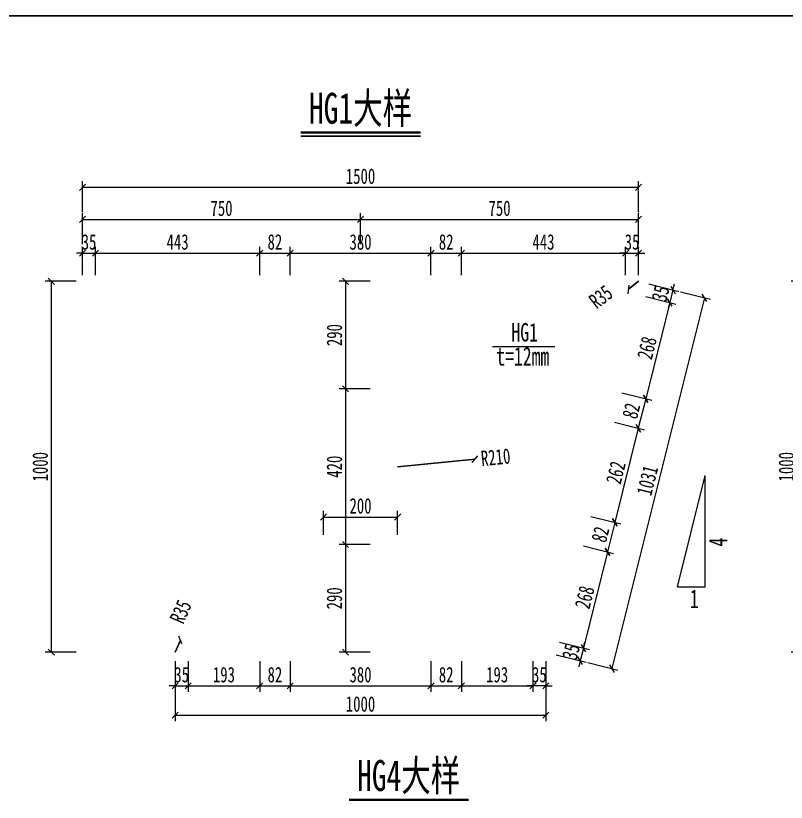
# Model space of a CAD drawing. Header units: millimetres. Extents: x -60009 to 63758, y -2164 to 95433.
# Drawn here: x 29683 to 31762, y 15386 to 17508 of the extents above; entities that cross this region are included whole.
import ezdxf
from ezdxf.enums import TextEntityAlignment as Align

# ---------------------------------------------------------------- set-up
doc = ezdxf.new("R2010")
doc.units = ezdxf.units.MM
doc.layers.get('Defpoints').update_dxf_attribs({"color": 8})
for name, color, linetype, lineweight in [('文字', 7, 'Continuous', 15), ('标注线及字体', 2, 'Continuous', 15), ('细实线', 4, 'Continuous', 15)]:
    doc.layers.add(name, color=color, linetype=linetype, lineweight=lineweight)
doc.styles.add('111', font='仿宋_GB2312.TTF', dxfattribs={"width": 0.7})
doc.styles.add('BM_Dim', font='仿宋_GB2312.TTF', dxfattribs={"width": 0.85})
doc.dimstyles.new('200', dxfattribs={"dimscale": 0, "dimtxt": 2.5, "dimasz": 1, "dimexe": 1, "dimexo": 1, "dimgap": 0.6, "dimtad": 1, "dimdec": 0, "dimdsep": 46, "dimtxsty": '111', "dimblk": 'OBLIQUE', "dimcen": 0, "dimclrd": 4, "dimclre": 4, "dimclrt": 4, "dimadec": 1, "dimazin": 2, "dimtfac": 1, "dimtdec": 0, "dimtix": 1, "dimtmove": 2, "dimatfit": 3, "dimfxl": 4, "dimfxlon": 1, "dimtolj": 1, "dimlwd": -1, "dimlwe": -1, "dimarcsym": 0})

# ---------------------------------------------------------------- blocks, each defined once
blk = doc.blocks.new('_Oblique')
at = {"color": 0, "linetype": 'ByBlock', "lineweight": -2}
blk.add_line((-0.5, -0.5), (0.5, 0.5), dxfattribs=at)
blk = doc.blocks.new('*D1576')
at = {"layer": 'Defpoints', "color": 0, "transparency": 16777216}
for p in [(31363.5, 17044.7), (29863.5, 16791.2), (31363.5, 16791.2)]:
    blk.add_point(p, dxfattribs=at)
at = {"layer": '细实线', "color": 4, "transparency": 16777216}
for p, q in [((29863.5, 16978.1), (29863.5, 17061.4)), ((31363.5, 16978.1), (31363.5, 17061.4)), ((29863.5, 17044.7), (31363.5, 17044.7))]:
    blk.add_line(p, q, dxfattribs=at)
at = {"layer": '细实线', "color": 4, "transparency": 16777216, "xscale": 16.66666666666666, "yscale": 16.66666666666666, "zscale": 16.66666666666666, "rotation": 180}
blk.add_blockref('_Oblique', (29863.5, 17044.7), dxfattribs=at)
at = {"layer": '细实线', "color": 4, "transparency": 16777216, "xscale": 16.66666666666666, "yscale": 16.66666666666666, "zscale": 16.66666666666666}
blk.add_blockref('_Oblique', (31363.5, 17044.7), dxfattribs=at)
at = {"layer": '细实线', "color": 4, "transparency": 16777216, "insert": (30613.5, 17074.5), "char_height": 41.67, "attachment_point": 5, "style": '111'}
blk.add_mtext('\\A1;1500', dxfattribs=at)
blk = doc.blocks.new('*D1577')
at = {"layer": 'Defpoints', "color": 0, "transparency": 16777216}
for p in [(31363.5, 16791.2), (31113.5, 15791.2), (31291.3, 15746.7)]:
    blk.add_point(p, dxfattribs=at)
at = {"layer": '细实线', "color": 4, "transparency": 16777216}
for p, q in [((31476.6, 16762.9), (31557.4, 16742.7)), ((31541.3, 16746.7), (31291.3, 15746.7)), ((31226.6, 15762.9), (31307.4, 15742.7))]:
    blk.add_line(p, q, dxfattribs=at)
at = {"layer": '细实线', "color": 4, "transparency": 16777216, "xscale": 16.66666666666666, "yscale": 16.66666666666666, "zscale": 16.66666666666666}
for p, rotation in [((31541.3, 16746.7), 75.96375653208638), ((31291.3, 15746.7), 255.9637565320864)]:
    blk.add_blockref('_Oblique', p, dxfattribs=dict(at, rotation=rotation))
at = {"layer": '细实线', "color": 4, "transparency": 16777216, "insert": (31387.3, 16254), "char_height": 41.67, "attachment_point": 5, "rotation": 75.9638, "style": '111'}
blk.add_mtext('\\A1;1031', dxfattribs=at)
blk = doc.blocks.new('*D1578')
at = {"layer": 'Defpoints', "color": 0, "transparency": 16777216}
for p in [(29863.5, 16791.2), (29779.3, 15791.2), (30113.5, 15791.2)]:
    blk.add_point(p, dxfattribs=at)
at = {"layer": '细实线', "color": 4, "transparency": 16777216}
for p, q in [((29845.9, 16791.2), (29762.6, 16791.2)), ((29779.3, 16791.2), (29779.3, 15791.2)), ((29845.9, 15791.2), (29762.6, 15791.2))]:
    blk.add_line(p, q, dxfattribs=at)
at = {"layer": '细实线', "color": 4, "transparency": 16777216, "xscale": 16.66666666666666, "yscale": 16.66666666666666, "zscale": 16.66666666666666}
for p, rotation in [((29779.3, 16791.2), 90), ((29779.3, 15791.2), 270)]:
    blk.add_blockref('_Oblique', p, dxfattribs=dict(at, rotation=rotation))
at = {"layer": '细实线', "color": 4, "transparency": 16777216, "insert": (29749.4, 16291.2), "char_height": 41.67, "attachment_point": 5, "rotation": 90, "style": '111'}
blk.add_mtext('\\A1;1000', dxfattribs=at)
blk = doc.blocks.new('*D1579')
at = {"layer": 'Defpoints', "color": 0, "transparency": 16777216}
for p in [(30668, 16791.2), (30572.9, 16501.2), (30668, 16501.2)]:
    blk.add_point(p, dxfattribs=at)
at = {"layer": '细实线', "color": 4, "transparency": 16777216}
for p, q in [((30639.6, 16791.2), (30556.2, 16791.2)), ((30572.9, 16791.2), (30572.9, 16501.2)), ((30639.6, 16501.2), (30556.2, 16501.2))]:
    blk.add_line(p, q, dxfattribs=at)
at = {"layer": '细实线', "color": 4, "transparency": 16777216, "xscale": 16.66666666666666, "yscale": 16.66666666666666, "zscale": 16.66666666666666}
for p, rotation in [((30572.9, 16791.2), 90), ((30572.9, 16501.2), 270)]:
    blk.add_blockref('_Oblique', p, dxfattribs=dict(at, rotation=rotation))
at = {"layer": '细实线', "color": 4, "transparency": 16777216, "insert": (30543.1, 16646.2), "char_height": 41.67, "attachment_point": 5, "rotation": 90, "style": '111'}
blk.add_mtext('\\A1;290', dxfattribs=at)
blk = doc.blocks.new('*D1580')
at = {"layer": 'Defpoints', "color": 0, "transparency": 16777216}
for p in [(30668, 16501.2), (30572.9, 16081.2), (30668, 16081.2)]:
    blk.add_point(p, dxfattribs=at)
at = {"layer": '细实线', "color": 4, "transparency": 16777216}
for p, q in [((30639.6, 16501.2), (30556.2, 16501.2)), ((30572.9, 16501.2), (30572.9, 16081.2)), ((30639.6, 16081.2), (30556.2, 16081.2))]:
    blk.add_line(p, q, dxfattribs=at)
at = {"layer": '细实线', "color": 4, "transparency": 16777216, "xscale": 16.66666666666666, "yscale": 16.66666666666666, "zscale": 16.66666666666666}
for p, rotation in [((30572.9, 16501.2), 90), ((30572.9, 16081.2), 270)]:
    blk.add_blockref('_Oblique', p, dxfattribs=dict(at, rotation=rotation))
at = {"layer": '细实线', "color": 4, "transparency": 16777216, "insert": (30543.1, 16291.2), "char_height": 41.67, "attachment_point": 5, "rotation": 90, "style": '111'}
blk.add_mtext('\\A1;420', dxfattribs=at)
blk = doc.blocks.new('*D1581')
at = {"layer": 'Defpoints', "color": 0, "transparency": 16777216}
for p in [(30668, 16081.2), (30572.9, 15791.2), (30674.9, 15791.2)]:
    blk.add_point(p, dxfattribs=at)
at = {"layer": '细实线', "color": 4, "transparency": 16777216}
for p, q in [((30639.6, 16081.2), (30556.2, 16081.2)), ((30572.9, 16081.2), (30572.9, 15791.2)), ((30639.6, 15791.2), (30556.2, 15791.2))]:
    blk.add_line(p, q, dxfattribs=at)
at = {"layer": '细实线', "color": 4, "transparency": 16777216, "xscale": 16.66666666666666, "yscale": 16.66666666666666, "zscale": 16.66666666666666}
for p, rotation in [((30572.9, 16081.2), 90), ((30572.9, 15791.2), 270)]:
    blk.add_blockref('_Oblique', p, dxfattribs=dict(at, rotation=rotation))
at = {"layer": '细实线', "color": 4, "transparency": 16777216, "insert": (30543.1, 15936.2), "char_height": 41.67, "attachment_point": 5, "rotation": 90, "style": '111'}
blk.add_mtext('\\A1;290', dxfattribs=at)
blk = doc.blocks.new('*D1582')
at = {"layer": 'Defpoints', "color": 0, "transparency": 16777216}
for p in [(30613.5, 16958.2), (29863.5, 16791.2), (30613.5, 16491.2)]:
    blk.add_point(p, dxfattribs=at)
at = {"layer": '细实线', "color": 4, "transparency": 16777216}
for p, q in [((29863.5, 16891.5), (29863.5, 16974.8)), ((30613.5, 16891.5), (30613.5, 16974.8)), ((29863.5, 16958.2), (30613.5, 16958.2))]:
    blk.add_line(p, q, dxfattribs=at)
at = {"layer": '细实线', "color": 4, "transparency": 16777216, "xscale": 16.66666666666666, "yscale": 16.66666666666666, "zscale": 16.66666666666666, "rotation": 180}
blk.add_blockref('_Oblique', (29863.5, 16958.2), dxfattribs=at)
at = {"layer": '细实线', "color": 4, "transparency": 16777216, "xscale": 16.66666666666666, "yscale": 16.66666666666666, "zscale": 16.66666666666666}
blk.add_blockref('_Oblique', (30613.5, 16958.2), dxfattribs=at)
at = {"layer": '细实线', "color": 4, "transparency": 16777216, "insert": (30238.5, 16988), "char_height": 41.67, "attachment_point": 5, "style": '111'}
blk.add_mtext('\\A1;750', dxfattribs=at)
blk = doc.blocks.new('*D1583')
at = {"layer": 'Defpoints', "color": 0, "transparency": 16777216}
for p in [(31363.5, 16958.2), (31363.5, 16791.2), (30613.5, 16491.2)]:
    blk.add_point(p, dxfattribs=at)
at = {"layer": '细实线', "color": 4, "transparency": 16777216}
for p, q in [((30613.5, 16891.5), (30613.5, 16974.8)), ((31363.5, 16891.5), (31363.5, 16974.8)), ((30613.5, 16958.2), (31363.5, 16958.2))]:
    blk.add_line(p, q, dxfattribs=at)
at = {"layer": '细实线', "color": 4, "transparency": 16777216, "xscale": 16.66666666666666, "yscale": 16.66666666666666, "zscale": 16.66666666666666, "rotation": 180}
blk.add_blockref('_Oblique', (30613.5, 16958.2), dxfattribs=at)
at = {"layer": '细实线', "color": 4, "transparency": 16777216, "xscale": 16.66666666666666, "yscale": 16.66666666666666, "zscale": 16.66666666666666}
blk.add_blockref('_Oblique', (31363.5, 16958.2), dxfattribs=at)
at = {"layer": '细实线', "color": 4, "transparency": 16777216, "insert": (30988.5, 16988), "char_height": 41.67, "attachment_point": 5, "style": '111'}
blk.add_mtext('\\A1;750', dxfattribs=at)
blk = doc.blocks.new('*D1584')
at = {"layer": 'Defpoints', "color": 0, "transparency": 16777216}
for p in [(30113.5, 15791.2), (31113.5, 15791.2), (31113.5, 15621.2)]:
    blk.add_point(p, dxfattribs=at)
at = {"layer": '细实线', "color": 4, "transparency": 16777216}
for p, q in [((30113.5, 15687.9), (30113.5, 15604.5)), ((31113.5, 15687.9), (31113.5, 15604.5)), ((30113.5, 15621.2), (31113.5, 15621.2))]:
    blk.add_line(p, q, dxfattribs=at)
at = {"layer": '细实线', "color": 4, "transparency": 16777216, "xscale": 16.66666666666666, "yscale": 16.66666666666666, "zscale": 16.66666666666666, "rotation": 180}
blk.add_blockref('_Oblique', (30113.5, 15621.2), dxfattribs=at)
at = {"layer": '细实线', "color": 4, "transparency": 16777216, "xscale": 16.66666666666666, "yscale": 16.66666666666666, "zscale": 16.66666666666666}
blk.add_blockref('_Oblique', (31113.5, 15621.2), dxfattribs=at)
at = {"layer": '细实线', "color": 4, "transparency": 16777216, "insert": (30613.5, 15651), "char_height": 41.67, "attachment_point": 5, "style": '111'}
blk.add_mtext('\\A1;1000', dxfattribs=at)
blk = doc.blocks.new('*D1585')
at = {"layer": 'Defpoints', "color": 0, "transparency": 16777216}
for p in [(30713.5, 16155.5), (30513.5, 16091.2), (30713.5, 16091.2)]:
    blk.add_point(p, dxfattribs=at)
at = {"layer": '细实线', "color": 4, "transparency": 16777216}
for p, q in [((30513.5, 16107.8), (30513.5, 16172.1)), ((30713.5, 16107.8), (30713.5, 16172.1)), ((30513.5, 16155.5), (30713.5, 16155.5))]:
    blk.add_line(p, q, dxfattribs=at)
at = {"layer": '细实线', "color": 4, "transparency": 16777216, "xscale": 16.66666666666666, "yscale": 16.66666666666666, "zscale": 16.66666666666666, "rotation": 180}
blk.add_blockref('_Oblique', (30513.5, 16155.5), dxfattribs=at)
at = {"layer": '细实线', "color": 4, "transparency": 16777216, "xscale": 16.66666666666666, "yscale": 16.66666666666666, "zscale": 16.66666666666666}
blk.add_blockref('_Oblique', (30713.5, 16155.5), dxfattribs=at)
at = {"layer": '细实线', "color": 4, "transparency": 16777216, "insert": (30613.5, 16185.3), "char_height": 41.67, "attachment_point": 5, "style": '111'}
blk.add_mtext('\\A1;200', dxfattribs=at)
blk = doc.blocks.new('*D1586')
at = {"layer": 'Defpoints', "color": 0, "transparency": 16777216}
for p in [(30127.4, 15823.3), (30113.5, 15791.2)]:
    blk.add_point(p, dxfattribs=at)
at = {"layer": '细实线', "color": 4, "transparency": 16777216}
for p, q in [((30127.4, 15823.3), (30113.5, 15791.2)), ((30113.5, 15791.2), (30127.4, 15823.3))]:
    blk.add_line(p, q, dxfattribs=at)
at = {"layer": '细实线', "color": 4, "transparency": 16777216, "xscale": 16.66666666666666, "yscale": 16.66666666666666, "zscale": 16.66666666666666, "rotation": 66.52523050004679}
blk.add_blockref('_Oblique', (30127.4, 15823.3), dxfattribs=at)
at = {"layer": '细实线', "color": 4, "transparency": 16777216, "insert": (30128.3, 15900.1), "char_height": 41.67, "attachment_point": 5, "rotation": 66.5252, "style": '111'}
blk.add_mtext('\\A1;R35', dxfattribs=at)
blk = doc.blocks.new('*D1587')
at = {"layer": 'Defpoints', "color": 0, "transparency": 16777216}
for p in [(31363.5, 16791.2), (31335.9, 16769.5)]:
    blk.add_point(p, dxfattribs=at)
at = {"layer": '细实线', "color": 4, "transparency": 16777216}
for p, q in [((31335.9, 16769.5), (31363.5, 16791.2)), ((31363.5, 16791.2), (31335.9, 16769.5))]:
    blk.add_line(p, q, dxfattribs=at)
at = {"layer": '细实线', "color": 4, "transparency": 16777216, "xscale": 16.66666666666666, "yscale": 16.66666666666666, "zscale": 16.66666666666666, "rotation": 218.1573476169529}
blk.add_blockref('_Oblique', (31335.9, 16769.5), dxfattribs=at)
at = {"layer": '细实线', "color": 4, "transparency": 16777216, "insert": (31261.8, 16749.2), "char_height": 41.67, "attachment_point": 5, "rotation": 38.1573, "style": '111'}
blk.add_mtext('\\A1;R35', dxfattribs=at)
blk = doc.blocks.new('*D1588')
at = {"layer": 'Defpoints', "color": 0, "transparency": 16777216}
for p in [(30922.5, 16311.3), (30713.5, 16291.2)]:
    blk.add_point(p, dxfattribs=at)
at = {"layer": '细实线', "color": 4, "transparency": 16777216}
for p, q in [((30922.5, 16311.3), (30713.5, 16291.2)), ((30713.5, 16291.2), (30922.5, 16311.3))]:
    blk.add_line(p, q, dxfattribs=at)
at = {"layer": '细实线', "color": 4, "transparency": 16777216, "xscale": 16.66666666666666, "yscale": 16.66666666666666, "zscale": 16.66666666666666, "rotation": 5.507261274910653}
blk.add_blockref('_Oblique', (30922.5, 16311.3), dxfattribs=at)
at = {"layer": '细实线', "color": 4, "transparency": 16777216, "insert": (30978, 16316.7), "char_height": 41.67, "attachment_point": 5, "rotation": 5.5073, "style": '111'}
blk.add_mtext('\\A1;R210', dxfattribs=at)
blk = doc.blocks.new('*D1589')
at = {"layer": 'Defpoints', "color": 0}
for p in [(29898.5, 16867.3), (29863.5, 16791.2), (29898.5, 16791.2)]:
    blk.add_point(p, dxfattribs=at)
at = {"layer": '细实线', "color": 4}
for p, q in [((29863.5, 16867.3), (29846.8, 16867.3)), ((29863.5, 16807.8), (29863.5, 16883.9)), ((29863.5, 16867.3), (29898.5, 16867.3)), ((29898.5, 16807.8), (29898.5, 16883.9)), ((29898.5, 16867.3), (29915.1, 16867.3))]:
    blk.add_line(p, q, dxfattribs=at)
at = {"layer": '细实线', "color": 4, "xscale": 16.66666666666666, "yscale": 16.66666666666666, "zscale": 16.66666666666666}
blk.add_blockref('_Oblique', (29863.5, 16867.3), dxfattribs=at)
at = {"layer": '细实线', "color": 4, "xscale": 16.66666666666666, "yscale": 16.66666666666666, "zscale": 16.66666666666666, "rotation": 180}
blk.add_blockref('_Oblique', (29898.5, 16867.3), dxfattribs=at)
at = {"layer": '细实线', "color": 4, "insert": (29881, 16897.1), "char_height": 41.67, "attachment_point": 5, "style": '111'}
blk.add_mtext('\\A1;35', dxfattribs=at)
blk = doc.blocks.new('*D1590')
at = {"layer": 'Defpoints', "color": 0}
for p in [(30341.5, 16867.3), (29898.5, 16791.2), (30341.5, 16791.2)]:
    blk.add_point(p, dxfattribs=at)
at = {"layer": '细实线', "color": 4}
for p, q in [((29898.5, 16807.8), (29898.5, 16883.9)), ((29898.5, 16867.3), (30341.5, 16867.3)), ((30341.5, 16807.8), (30341.5, 16883.9))]:
    blk.add_line(p, q, dxfattribs=at)
at = {"layer": '细实线', "color": 4, "xscale": 16.66666666666666, "yscale": 16.66666666666666, "zscale": 16.66666666666666, "rotation": 180}
blk.add_blockref('_Oblique', (29898.5, 16867.3), dxfattribs=at)
at = {"layer": '细实线', "color": 4, "xscale": 16.66666666666666, "yscale": 16.66666666666666, "zscale": 16.66666666666666}
blk.add_blockref('_Oblique', (30341.5, 16867.3), dxfattribs=at)
at = {"layer": '细实线', "color": 4, "insert": (30120, 16897.1), "char_height": 41.67, "attachment_point": 5, "style": '111'}
blk.add_mtext('\\A1;443', dxfattribs=at)
blk = doc.blocks.new('*D1591')
at = {"layer": 'Defpoints', "color": 0}
for p in [(30423.5, 16867.3), (30341.5, 16791.2), (30423.5, 16791.2)]:
    blk.add_point(p, dxfattribs=at)
at = {"layer": '细实线', "color": 4}
for p, q in [((30341.5, 16807.8), (30341.5, 16883.9)), ((30341.5, 16867.3), (30423.5, 16867.3)), ((30423.5, 16807.8), (30423.5, 16883.9))]:
    blk.add_line(p, q, dxfattribs=at)
at = {"layer": '细实线', "color": 4, "xscale": 16.66666666666666, "yscale": 16.66666666666666, "zscale": 16.66666666666666, "rotation": 180}
blk.add_blockref('_Oblique', (30341.5, 16867.3), dxfattribs=at)
at = {"layer": '细实线', "color": 4, "xscale": 16.66666666666666, "yscale": 16.66666666666666, "zscale": 16.66666666666666}
blk.add_blockref('_Oblique', (30423.5, 16867.3), dxfattribs=at)
at = {"layer": '细实线', "color": 4, "insert": (30382.5, 16897.1), "char_height": 41.67, "attachment_point": 5, "style": '111'}
blk.add_mtext('\\A1;82', dxfattribs=at)
blk = doc.blocks.new('*D1592')
at = {"layer": 'Defpoints', "color": 0}
for p in [(30803.5, 16867.3), (30423.5, 16791.2), (30803.5, 16791.2)]:
    blk.add_point(p, dxfattribs=at)
at = {"layer": '细实线', "color": 4}
for p, q in [((30423.5, 16807.8), (30423.5, 16883.9)), ((30423.5, 16867.3), (30803.5, 16867.3)), ((30803.5, 16807.8), (30803.5, 16883.9))]:
    blk.add_line(p, q, dxfattribs=at)
at = {"layer": '细实线', "color": 4, "xscale": 16.66666666666666, "yscale": 16.66666666666666, "zscale": 16.66666666666666, "rotation": 180}
blk.add_blockref('_Oblique', (30423.5, 16867.3), dxfattribs=at)
at = {"layer": '细实线', "color": 4, "xscale": 16.66666666666666, "yscale": 16.66666666666666, "zscale": 16.66666666666666}
blk.add_blockref('_Oblique', (30803.5, 16867.3), dxfattribs=at)
at = {"layer": '细实线', "color": 4, "insert": (30613.5, 16897.1), "char_height": 41.67, "attachment_point": 5, "style": '111'}
blk.add_mtext('\\A1;380', dxfattribs=at)
blk = doc.blocks.new('*D1593')
at = {"layer": 'Defpoints', "color": 0}
for p in [(30885.5, 16867.3), (30803.5, 16791.2), (30885.5, 16791.2)]:
    blk.add_point(p, dxfattribs=at)
at = {"layer": '细实线', "color": 4}
for p, q in [((30803.5, 16807.8), (30803.5, 16883.9)), ((30803.5, 16867.3), (30885.5, 16867.3)), ((30885.5, 16807.8), (30885.5, 16883.9))]:
    blk.add_line(p, q, dxfattribs=at)
at = {"layer": '细实线', "color": 4, "xscale": 16.66666666666666, "yscale": 16.66666666666666, "zscale": 16.66666666666666, "rotation": 180}
blk.add_blockref('_Oblique', (30803.5, 16867.3), dxfattribs=at)
at = {"layer": '细实线', "color": 4, "xscale": 16.66666666666666, "yscale": 16.66666666666666, "zscale": 16.66666666666666}
blk.add_blockref('_Oblique', (30885.5, 16867.3), dxfattribs=at)
at = {"layer": '细实线', "color": 4, "insert": (30844.5, 16897.1), "char_height": 41.67, "attachment_point": 5, "style": '111'}
blk.add_mtext('\\A1;82', dxfattribs=at)
blk = doc.blocks.new('*D1594')
at = {"layer": 'Defpoints', "color": 0}
for p in [(31328.5, 16867.3), (30885.5, 16791.2), (31328.5, 16791.2)]:
    blk.add_point(p, dxfattribs=at)
at = {"layer": '细实线', "color": 4}
for p, q in [((30885.5, 16807.8), (30885.5, 16883.9)), ((30885.5, 16867.3), (31328.5, 16867.3)), ((31328.5, 16807.8), (31328.5, 16883.9))]:
    blk.add_line(p, q, dxfattribs=at)
at = {"layer": '细实线', "color": 4, "xscale": 16.66666666666666, "yscale": 16.66666666666666, "zscale": 16.66666666666666, "rotation": 180}
blk.add_blockref('_Oblique', (30885.5, 16867.3), dxfattribs=at)
at = {"layer": '细实线', "color": 4, "xscale": 16.66666666666666, "yscale": 16.66666666666666, "zscale": 16.66666666666666}
blk.add_blockref('_Oblique', (31328.5, 16867.3), dxfattribs=at)
at = {"layer": '细实线', "color": 4, "insert": (31107, 16897.1), "char_height": 41.67, "attachment_point": 5, "style": '111'}
blk.add_mtext('\\A1;443', dxfattribs=at)
blk = doc.blocks.new('*D1595')
at = {"layer": 'Defpoints', "color": 0, "transparency": 16777216}
for p in [(31363.5, 16867.3), (31328.5, 16791.2), (31363.5, 16791.2)]:
    blk.add_point(p, dxfattribs=at)
at = {"layer": '细实线', "color": 4, "transparency": 16777216}
for p, q in [((31328.5, 16867.3), (31311.8, 16867.3)), ((31328.5, 16807.8), (31328.5, 16883.9)), ((31328.5, 16867.3), (31363.5, 16867.3)), ((31363.5, 16807.8), (31363.5, 16883.9)), ((31363.5, 16867.3), (31380.1, 16867.3))]:
    blk.add_line(p, q, dxfattribs=at)
at = {"layer": '细实线', "color": 4, "transparency": 16777216, "xscale": 16.66666666666666, "yscale": 16.66666666666666, "zscale": 16.66666666666666}
blk.add_blockref('_Oblique', (31328.5, 16867.3), dxfattribs=at)
at = {"layer": '细实线', "color": 4, "transparency": 16777216, "xscale": 16.66666666666666, "yscale": 16.66666666666666, "zscale": 16.66666666666666, "rotation": 180}
blk.add_blockref('_Oblique', (31363.5, 16867.3), dxfattribs=at)
at = {"layer": '细实线', "color": 4, "transparency": 16777216, "insert": (31346, 16897.1), "char_height": 41.67, "attachment_point": 5, "style": '111'}
blk.add_mtext('\\A1;35', dxfattribs=at)
blk = doc.blocks.new('*D1596')
at = {"layer": 'Defpoints', "color": 0}
for p in [(31363.5, 16791.2), (31355, 16757.2), (31447.7, 16734)]:
    blk.add_point(p, dxfattribs=at)
at = {"layer": '细实线', "color": 4}
for p, q in [((31391.5, 16784.2), (31472.3, 16763.9)), ((31456.2, 16768), (31460.2, 16784.2)), ((31456.2, 16768), (31447.7, 16734)), ((31383, 16750.2), (31463.8, 16730)), ((31447.7, 16734), (31443.6, 16717.9))]:
    blk.add_line(p, q, dxfattribs=at)
at = {"layer": '细实线', "color": 4, "xscale": 16.66666666666666, "yscale": 16.66666666666666, "zscale": 16.66666666666666}
for p, rotation in [((31456.2, 16768), 255.9637565320504), ((31447.7, 16734), 75.96375653205041)]:
    blk.add_blockref('_Oblique', p, dxfattribs=dict(at, rotation=rotation))
at = {"layer": '细实线', "color": 4, "insert": (31423, 16758.2), "char_height": 41.67, "attachment_point": 5, "rotation": 75.9638, "style": '111'}
blk.add_mtext('\\A1;35', dxfattribs=at)
blk = doc.blocks.new('*D1597')
at = {"layer": 'Defpoints', "color": 0, "transparency": 16777216}
for p in [(31355, 16757.2), (31290.1, 16497.6), (31382.8, 16474.4)]:
    blk.add_point(p, dxfattribs=at)
at = {"layer": '细实线', "color": 4, "transparency": 16777216}
for p, q in [((31383, 16750.2), (31463.8, 16730)), ((31447.7, 16734), (31382.8, 16474.4)), ((31318.1, 16490.6), (31398.9, 16470.4))]:
    blk.add_line(p, q, dxfattribs=at)
at = {"layer": '细实线', "color": 4, "transparency": 16777216, "xscale": 16.66666666666666, "yscale": 16.66666666666666, "zscale": 16.66666666666666}
for p, rotation in [((31447.7, 16734), 75.96375653213171), ((31382.8, 16474.4), 255.9637565321317)]:
    blk.add_blockref('_Oblique', p, dxfattribs=dict(at, rotation=rotation))
at = {"layer": '细实线', "color": 4, "transparency": 16777216, "insert": (31386.3, 16611.5), "char_height": 41.67, "attachment_point": 5, "rotation": 75.9638, "style": '111'}
blk.add_mtext('\\A1;268', dxfattribs=at)
blk = doc.blocks.new('*D1598')
at = {"layer": 'Defpoints', "color": 0}
for p in [(31290.1, 16497.6), (31270.2, 16418.1), (31362.9, 16394.9)]:
    blk.add_point(p, dxfattribs=at)
at = {"layer": '细实线', "color": 4}
for p, q in [((31318.1, 16490.6), (31398.9, 16470.4)), ((31382.8, 16474.4), (31362.9, 16394.9)), ((31298.2, 16411.1), (31379.1, 16390.8))]:
    blk.add_line(p, q, dxfattribs=at)
at = {"layer": '细实线', "color": 4, "xscale": 16.66666666666666, "yscale": 16.66666666666666, "zscale": 16.66666666666666}
for p, rotation in [((31382.8, 16474.4), 75.9637565319872), ((31362.9, 16394.9), 255.9637565319872)]:
    blk.add_blockref('_Oblique', p, dxfattribs=dict(at, rotation=rotation))
at = {"layer": '细实线', "color": 4, "insert": (31343.9, 16441.9), "char_height": 41.67, "attachment_point": 5, "rotation": 75.9638, "style": '111'}
blk.add_mtext('\\A1;82', dxfattribs=at)
blk = doc.blocks.new('*D1599')
at = {"layer": 'Defpoints', "color": 0, "transparency": 16777216}
for p in [(31270.2, 16418.1), (31206.7, 16164.3), (31299.4, 16141.1)]:
    blk.add_point(p, dxfattribs=at)
at = {"layer": '细实线', "color": 4, "transparency": 16777216}
for p, q in [((31298.2, 16411.1), (31379.1, 16390.8)), ((31362.9, 16394.9), (31299.4, 16141.1)), ((31234.8, 16157.3), (31315.6, 16137.1))]:
    blk.add_line(p, q, dxfattribs=at)
at = {"layer": '细实线', "color": 4, "transparency": 16777216, "xscale": 16.66666666666666, "yscale": 16.66666666666666, "zscale": 16.66666666666666}
for p, rotation in [((31362.9, 16394.9), 75.96375653211255), ((31299.4, 16141.1), 255.9637565321125)]:
    blk.add_blockref('_Oblique', p, dxfattribs=dict(at, rotation=rotation))
at = {"layer": '细实线', "color": 4, "transparency": 16777216, "insert": (31302.2, 16275.2), "char_height": 41.67, "attachment_point": 5, "rotation": 75.9638, "style": '111'}
blk.add_mtext('\\A1;262', dxfattribs=at)
blk = doc.blocks.new('*D1600')
at = {"layer": 'Defpoints', "color": 0}
for p in [(31206.7, 16164.3), (31186.9, 16084.7), (31279.6, 16061.5)]:
    blk.add_point(p, dxfattribs=at)
at = {"layer": '细实线', "color": 4}
for p, q in [((31234.8, 16157.3), (31315.6, 16137.1)), ((31299.4, 16141.1), (31279.6, 16061.5)), ((31214.9, 16077.7), (31295.7, 16057.5))]:
    blk.add_line(p, q, dxfattribs=at)
at = {"layer": '细实线', "color": 4, "xscale": 16.66666666666666, "yscale": 16.66666666666666, "zscale": 16.66666666666666}
for p, rotation in [((31299.4, 16141.1), 75.96375653194899), ((31279.6, 16061.5), 255.963756531949)]:
    blk.add_blockref('_Oblique', p, dxfattribs=dict(at, rotation=rotation))
at = {"layer": '细实线', "color": 4, "insert": (31260.6, 16108.6), "char_height": 41.67, "attachment_point": 5, "rotation": 75.9638, "style": '111'}
blk.add_mtext('\\A1;82', dxfattribs=at)
blk = doc.blocks.new('*D1601')
at = {"layer": 'Defpoints', "color": 0, "transparency": 16777216}
for p in [(31186.9, 16084.7), (31122, 15825.1), (31214.7, 15801.9)]:
    blk.add_point(p, dxfattribs=at)
at = {"layer": '细实线', "color": 4, "transparency": 16777216}
for p, q in [((31279.6, 16061.5), (31214.7, 15801.9)), ((31214.9, 16077.7), (31295.7, 16057.5)), ((31150, 15818.1), (31230.8, 15797.9))]:
    blk.add_line(p, q, dxfattribs=at)
at = {"layer": '细实线', "color": 4, "transparency": 16777216, "xscale": 16.66666666666666, "yscale": 16.66666666666666, "zscale": 16.66666666666666}
for p, rotation in [((31279.6, 16061.5), 75.96375653211736), ((31214.7, 15801.9), 255.9637565321173)]:
    blk.add_blockref('_Oblique', p, dxfattribs=dict(at, rotation=rotation))
at = {"layer": '细实线', "color": 4, "transparency": 16777216, "insert": (31218.2, 15939), "char_height": 41.67, "attachment_point": 5, "rotation": 75.9638, "style": '111'}
blk.add_mtext('\\A1;268', dxfattribs=at)
blk = doc.blocks.new('*D1602')
at = {"layer": 'Defpoints', "color": 0}
for p in [(31122, 15825.1), (31113.5, 15791.2), (31206.2, 15768)]:
    blk.add_point(p, dxfattribs=at)
at = {"layer": '细实线', "color": 4}
for p, q in [((31150, 15818.1), (31230.8, 15797.9)), ((31214.7, 15801.9), (31218.7, 15818.1)), ((31141.5, 15784.2), (31222.3, 15763.9)), ((31214.7, 15801.9), (31206.2, 15768)), ((31206.2, 15768), (31202.1, 15751.8))]:
    blk.add_line(p, q, dxfattribs=at)
at = {"layer": '细实线', "color": 4, "xscale": 16.66666666666666, "yscale": 16.66666666666666, "zscale": 16.66666666666666}
for p, rotation in [((31214.7, 15801.9), 255.9637565321197), ((31206.2, 15768), 75.96375653211975)]:
    blk.add_blockref('_Oblique', p, dxfattribs=dict(at, rotation=rotation))
at = {"layer": '细实线', "color": 4, "insert": (31181.5, 15792.2), "char_height": 41.67, "attachment_point": 5, "rotation": 75.9638, "style": '111'}
blk.add_mtext('\\A1;35', dxfattribs=at)
blk = doc.blocks.new('*D1603')
at = {"layer": 'Defpoints', "color": 0}
for p in [(30113.5, 15791.2), (30148.5, 15791.2), (30148.5, 15700.3)]:
    blk.add_point(p, dxfattribs=at)
at = {"layer": '细实线', "color": 4}
for p, q in [((30113.5, 15766.9), (30113.5, 15683.6)), ((30148.5, 15766.9), (30148.5, 15683.6)), ((30113.5, 15700.3), (30096.8, 15700.3)), ((30113.5, 15700.3), (30148.5, 15700.3)), ((30148.5, 15700.3), (30165.1, 15700.3))]:
    blk.add_line(p, q, dxfattribs=at)
at = {"layer": '细实线', "color": 4, "xscale": 16.66666666666666, "yscale": 16.66666666666666, "zscale": 16.66666666666666}
blk.add_blockref('_Oblique', (30113.5, 15700.3), dxfattribs=at)
at = {"layer": '细实线', "color": 4, "xscale": 16.66666666666666, "yscale": 16.66666666666666, "zscale": 16.66666666666666, "rotation": 180}
blk.add_blockref('_Oblique', (30148.5, 15700.3), dxfattribs=at)
at = {"layer": '细实线', "color": 4, "insert": (30131, 15730.1), "char_height": 41.67, "attachment_point": 5, "style": '111'}
blk.add_mtext('\\A1;35', dxfattribs=at)
blk = doc.blocks.new('*D1604')
at = {"layer": 'Defpoints', "color": 0}
for p in [(30148.5, 15791.2), (30341.5, 15791.2), (30341.5, 15700.3)]:
    blk.add_point(p, dxfattribs=at)
at = {"layer": '细实线', "color": 4}
for p, q in [((30148.5, 15766.9), (30148.5, 15683.6)), ((30341.5, 15766.9), (30341.5, 15683.6)), ((30148.5, 15700.3), (30341.5, 15700.3))]:
    blk.add_line(p, q, dxfattribs=at)
at = {"layer": '细实线', "color": 4, "xscale": 16.66666666666666, "yscale": 16.66666666666666, "zscale": 16.66666666666666, "rotation": 180}
blk.add_blockref('_Oblique', (30148.5, 15700.3), dxfattribs=at)
at = {"layer": '细实线', "color": 4, "xscale": 16.66666666666666, "yscale": 16.66666666666666, "zscale": 16.66666666666666}
blk.add_blockref('_Oblique', (30341.5, 15700.3), dxfattribs=at)
at = {"layer": '细实线', "color": 4, "insert": (30245, 15730.1), "char_height": 41.67, "attachment_point": 5, "style": '111'}
blk.add_mtext('\\A1;193', dxfattribs=at)
blk = doc.blocks.new('*D1605')
at = {"layer": 'Defpoints', "color": 0}
for p in [(30341.5, 15791.2), (30423.5, 15791.2), (30423.5, 15700.3)]:
    blk.add_point(p, dxfattribs=at)
at = {"layer": '细实线', "color": 4}
for p, q in [((30341.5, 15766.9), (30341.5, 15683.6)), ((30423.5, 15766.9), (30423.5, 15683.6)), ((30341.5, 15700.3), (30423.5, 15700.3))]:
    blk.add_line(p, q, dxfattribs=at)
at = {"layer": '细实线', "color": 4, "xscale": 16.66666666666666, "yscale": 16.66666666666666, "zscale": 16.66666666666666, "rotation": 180}
blk.add_blockref('_Oblique', (30341.5, 15700.3), dxfattribs=at)
at = {"layer": '细实线', "color": 4, "xscale": 16.66666666666666, "yscale": 16.66666666666666, "zscale": 16.66666666666666}
blk.add_blockref('_Oblique', (30423.5, 15700.3), dxfattribs=at)
at = {"layer": '细实线', "color": 4, "insert": (30382.5, 15730.1), "char_height": 41.67, "attachment_point": 5, "style": '111'}
blk.add_mtext('\\A1;82', dxfattribs=at)
blk = doc.blocks.new('*D1606')
at = {"layer": 'Defpoints', "color": 0}
for p in [(30803.5, 15791.2), (30885.5, 15791.2), (30885.5, 15700.3)]:
    blk.add_point(p, dxfattribs=at)
at = {"layer": '细实线', "color": 4}
for p, q in [((30803.5, 15766.9), (30803.5, 15683.6)), ((30885.5, 15766.9), (30885.5, 15683.6)), ((30803.5, 15700.3), (30885.5, 15700.3))]:
    blk.add_line(p, q, dxfattribs=at)
at = {"layer": '细实线', "color": 4, "xscale": 16.66666666666666, "yscale": 16.66666666666666, "zscale": 16.66666666666666, "rotation": 180}
blk.add_blockref('_Oblique', (30803.5, 15700.3), dxfattribs=at)
at = {"layer": '细实线', "color": 4, "xscale": 16.66666666666666, "yscale": 16.66666666666666, "zscale": 16.66666666666666}
blk.add_blockref('_Oblique', (30885.5, 15700.3), dxfattribs=at)
at = {"layer": '细实线', "color": 4, "insert": (30844.5, 15730.1), "char_height": 41.67, "attachment_point": 5, "style": '111'}
blk.add_mtext('\\A1;82', dxfattribs=at)
blk = doc.blocks.new('*D1607')
at = {"layer": 'Defpoints', "color": 0}
for p in [(30423.5, 15791.2), (30803.5, 15790.9), (30803.5, 15700.3)]:
    blk.add_point(p, dxfattribs=at)
at = {"layer": '细实线', "color": 4}
for p, q in [((30423.5, 15766.9), (30423.5, 15683.6)), ((30803.5, 15766.9), (30803.5, 15683.6)), ((30423.5, 15700.3), (30803.5, 15700.3))]:
    blk.add_line(p, q, dxfattribs=at)
at = {"layer": '细实线', "color": 4, "xscale": 16.66666666666666, "yscale": 16.66666666666666, "zscale": 16.66666666666666, "rotation": 180}
blk.add_blockref('_Oblique', (30423.5, 15700.3), dxfattribs=at)
at = {"layer": '细实线', "color": 4, "xscale": 16.66666666666666, "yscale": 16.66666666666666, "zscale": 16.66666666666666}
blk.add_blockref('_Oblique', (30803.5, 15700.3), dxfattribs=at)
at = {"layer": '细实线', "color": 4, "insert": (30613.5, 15730.1), "char_height": 41.67, "attachment_point": 5, "style": '111'}
blk.add_mtext('\\A1;380', dxfattribs=at)
blk = doc.blocks.new('*D1608')
at = {"layer": 'Defpoints', "color": 0}
for p in [(30885.5, 15791.2), (31078.5, 15791.2), (31078.5, 15700.3)]:
    blk.add_point(p, dxfattribs=at)
at = {"layer": '细实线', "color": 4}
for p, q in [((30885.5, 15766.9), (30885.5, 15683.6)), ((31078.5, 15766.9), (31078.5, 15683.6)), ((30885.5, 15700.3), (31078.5, 15700.3))]:
    blk.add_line(p, q, dxfattribs=at)
at = {"layer": '细实线', "color": 4, "xscale": 16.66666666666666, "yscale": 16.66666666666666, "zscale": 16.66666666666666, "rotation": 180}
blk.add_blockref('_Oblique', (30885.5, 15700.3), dxfattribs=at)
at = {"layer": '细实线', "color": 4, "xscale": 16.66666666666666, "yscale": 16.66666666666666, "zscale": 16.66666666666666}
blk.add_blockref('_Oblique', (31078.5, 15700.3), dxfattribs=at)
at = {"layer": '细实线', "color": 4, "insert": (30982, 15730.1), "char_height": 41.67, "attachment_point": 5, "style": '111'}
blk.add_mtext('\\A1;193', dxfattribs=at)
blk = doc.blocks.new('*D1609')
at = {"layer": 'Defpoints', "color": 0, "transparency": 16777216}
for p in [(31078.5, 15791.2), (31113.5, 15791.2), (31078.5, 15700.3)]:
    blk.add_point(p, dxfattribs=at)
at = {"layer": '细实线', "color": 4, "transparency": 16777216}
for p, q in [((31078.5, 15766.9), (31078.5, 15683.6)), ((31113.5, 15766.9), (31113.5, 15683.6)), ((31078.5, 15700.3), (31061.8, 15700.3)), ((31113.5, 15700.3), (31078.5, 15700.3)), ((31113.5, 15700.3), (31130.1, 15700.3))]:
    blk.add_line(p, q, dxfattribs=at)
at = {"layer": '细实线', "color": 4, "transparency": 16777216, "xscale": 16.66666666666666, "yscale": 16.66666666666666, "zscale": 16.66666666666666}
blk.add_blockref('_Oblique', (31078.5, 15700.3), dxfattribs=at)
at = {"layer": '细实线', "color": 4, "transparency": 16777216, "xscale": 16.66666666666666, "yscale": 16.66666666666666, "zscale": 16.66666666666666, "rotation": 180}
blk.add_blockref('_Oblique', (31113.5, 15700.3), dxfattribs=at)
at = {"layer": '细实线', "color": 4, "transparency": 16777216, "insert": (31096, 15730.1), "char_height": 41.67, "attachment_point": 5, "style": '111'}
blk.add_mtext('\\A1;35', dxfattribs=at)
blk = doc.blocks.new('*D1971')
at = {"layer": 'Defpoints', "color": 0}
for p in [(31876.4, 16791.2), (31792.2, 15791.2), (32126.4, 15791.2)]:
    blk.add_point(p, dxfattribs=at)
at = {"layer": '细实线', "color": 4}
for p, q in [((31858.8, 16791.2), (31775.5, 16791.2)), ((31792.2, 16791.2), (31792.2, 15791.2)), ((31858.8, 15791.2), (31775.5, 15791.2))]:
    blk.add_line(p, q, dxfattribs=at)
at = {"layer": '细实线', "color": 4, "xscale": 16.66666666666666, "yscale": 16.66666666666666, "zscale": 16.66666666666666}
for p, rotation in [((31792.2, 16791.2), 90), ((31792.2, 15791.2), 270)]:
    blk.add_blockref('_Oblique', p, dxfattribs=dict(at, rotation=rotation))
at = {"layer": '细实线', "color": 4, "insert": (31762.4, 16291.2), "char_height": 41.67, "attachment_point": 5, "rotation": 90, "style": '111'}
blk.add_mtext('\\A1;1000', dxfattribs=at)

msp = doc.modelspace()

# ---------------------------------------------------------------- linework, layer by layer
at = {"color": 4}
msp.add_line((30452, 17182.4), (30775.6, 17182.4), dxfattribs=at)
at = {"color": 6, "const_width": 6}
for points in [[(30452, 17192.4), (30775.6, 17192.4)], [(30581.9, 15392.7), (30905.5, 15392.7)]]:
    msp.add_lwpolyline(points, dxfattribs=at)
at = {"layer": 'Defpoints'}
msp.add_lwpolyline([(29548.6, 17507.5), (35965.2, 17507.5), (35965.2, 13244.2), (29548.6, 13244.2)], close=True, dxfattribs=at)
at = {"layer": '细实线'}
for p, q in [((30969.6, 16615.7), (31137.9, 16615.7)), ((31468.2, 15967.4), (31543.2, 16267.4)), ((31543.2, 15967.4), (31543.2, 16267.4)), ((31468.2, 15967.4), (31543.2, 15967.4))]:
    msp.add_line(p, q, dxfattribs=at)

# ---------------------------------------------------------------- texts
at = {"layer": '文字', "style": 'BM_Dim', "width": 0.7}
for s, p in [('HG1', (31056.2, 16613.8)), ('t=12mm', (31051.2, 16549)), ('1', (31514, 15894.9))]:
    msp.add_text(s, height=50, dxfattribs=at).set_placement(p, align=Align.BOTTOM_CENTER)
msp.add_text('4', height=50, rotation=90, dxfattribs=at).set_placement((31617.9, 16087.8), align=Align.BOTTOM_CENTER)
at = {"layer": '标注线及字体', "color": 0, "style": '111', "width": 0.7}
for s, p in [('HG1大样', (30613.5, 17259.8)), ('HG4大样', (30743.4, 15460.1))]:
    msp.add_text(s, height=83.33, dxfattribs=at).set_placement(p, align=Align.MIDDLE)

# ---------------------------------------------------------------- dimensions: what is measured, and where the dimension line sits
at = {"layer": '细实线'}
for base, p1, p2, picture, middle in [((31363.5, 17044.7), (29863.5, 16791.2), (31363.5, 16791.2), '*D1576', (30613.5, 17074.5)), ((30613.5, 16958.2), (29863.5, 16791.2), (30613.5, 16491.2), '*D1582', (30238.5, 16988)), ((31363.5, 16958.2), (30613.5, 16491.2), (31363.5, 16791.2), '*D1583', (30988.5, 16988)), ((29898.5, 16867.3), (29863.5, 16791.2), (29898.5, 16791.2), '*D1589', (29881, 16897.1)), ((30341.5, 16867.3), (29898.5, 16791.2), (30341.5, 16791.2), '*D1590', (30120, 16897.1)), ((30423.5, 16867.3), (30341.5, 16791.2), (30423.5, 16791.2), '*D1591', (30382.5, 16897.1)), ((30803.5, 16867.3), (30423.5, 16791.2), (30803.5, 16791.2), '*D1592', (30613.5, 16897.1)), ((30885.5, 16867.3), (30803.5, 16791.2), (30885.5, 16791.2), '*D1593', (30844.5, 16897.1)), ((31328.5, 16867.3), (30885.5, 16791.2), (31328.5, 16791.2), '*D1594', (31107, 16897.1)), ((31363.5, 16867.3), (31328.5, 16791.2), (31363.5, 16791.2), '*D1595', (31346, 16897.1)), ((30713.5, 16155.5), (30513.5, 16091.2), (30713.5, 16091.2), '*D1585', (30613.5, 16185.3)), ((30148.5, 15700.3), (30113.5, 15791.2), (30148.5, 15791.2), '*D1603', (30131, 15730.1)), ((31113.5, 15621.2), (30113.5, 15791.2), (31113.5, 15791.2), '*D1584', (30613.5, 15651)), ((30341.5, 15700.3), (30148.5, 15791.2), (30341.5, 15791.2), '*D1604', (30245, 15730.1)), ((30423.5, 15700.3), (30341.5, 15791.2), (30423.5, 15791.2), '*D1605', (30382.5, 15730.1)), ((30803.5, 15700.3), (30423.5, 15791.2), (30803.5, 15790.9), '*D1607', (30613.5, 15730.1)), ((30885.5, 15700.3), (30803.5, 15791.2), (30885.5, 15791.2), '*D1606', (30844.5, 15730.1)), ((31078.5, 15700.3), (30885.5, 15791.2), (31078.5, 15791.2), '*D1608', (30982, 15730.1))]:
    dim = msp.add_linear_dim(base=base, p1=p1, p2=p2, dimstyle='200', override={"dimscale": 16.666667, "dimblk": 'Oblique'}, dxfattribs=at)
    dim.commit()
    dim.dimension.update_dxf_attribs({"geometry": picture, "text_midpoint": middle})
for center, mpoint, override, picture, middle in [((31363.5, 16791.2), (31335.9, 16769.5), {"dimscale": 16.666667}, '*D1587', (31261.8, 16749.2)), ((30713.5, 16291.2), (30922.5, 16311.3), {"dimscale": 16.666667, "dimblk": 'Oblique'}, '*D1588', (30978, 16316.7)), ((30113.5, 15791.2), (30127.4, 15823.3), {"dimscale": 16.666667}, '*D1586', (30128.3, 15900.1))]:
    dim = msp.add_radius_dim(center=center, mpoint=mpoint, dimstyle='200', override=override, dxfattribs=at)
    dim.commit()
    dim.dimension.update_dxf_attribs({"geometry": picture, "text_midpoint": middle, "dimtype": 164})
for base, p1, p2, angle, picture, middle in [((29779.3, 15791.2), (29863.5, 16791.2), (30113.5, 15791.2), 90, '*D1578', (29749.4, 16291.2)), ((30572.9, 16501.2), (30668, 16791.2), (30668, 16501.2), 90, '*D1579', (30543.1, 16646.2)), ((31792.2, 15791.2), (31876.4, 16791.2), (32126.4, 15791.2), 90, '*D1971', (31762.4, 16291.2)), ((30572.9, 16081.2), (30668, 16501.2), (30668, 16081.2), 90, '*D1580', (30543.1, 16291.2)), ((30572.9, 15791.2), (30668, 16081.2), (30674.9, 15791.2), 90, '*D1581', (30543.1, 15936.2)), ((31078.5, 15700.3), (31113.5, 15791.2), (31078.5, 15791.2), 180, '*D1609', (31096, 15730.1))]:
    dim = msp.add_linear_dim(base=base, p1=p1, p2=p2, angle=angle, dimstyle='200', override={"dimscale": 16.666667, "dimblk": 'Oblique'}, dxfattribs=at)
    dim.commit()
    dim.dimension.update_dxf_attribs({"geometry": picture, "text_midpoint": middle})
for p1, p2, distance, picture, middle in [((31363.5, 16791.2), (31113.5, 15791.2), 183.3, '*D1577', (31387.3, 16254)), ((31363.5, 16791.2), (31355, 16757.2), 95.6, '*D1596', (31423, 16758.2)), ((31355, 16757.2), (31290.1, 16497.6), 95.6, '*D1597', (31386.3, 16611.5)), ((31290.1, 16497.6), (31270.2, 16418.1), 95.6, '*D1598', (31343.9, 16441.9)), ((31270.2, 16418.1), (31206.7, 16164.3), 95.6, '*D1599', (31302.2, 16275.2)), ((31206.7, 16164.3), (31186.9, 16084.7), 95.6, '*D1600', (31260.6, 16108.6)), ((31186.9, 16084.7), (31122, 15825.1), 95.6, '*D1601', (31218.2, 15939)), ((31122, 15825.1), (31113.5, 15791.2), 95.6, '*D1602', (31181.5, 15792.2))]:
    dim = msp.add_aligned_dim(p1=p1, p2=p2, distance=distance, dimstyle='200', override={"dimscale": 16.666667, "dimblk": 'Oblique'}, dxfattribs=at)
    dim.commit()
    dim.dimension.update_dxf_attribs({"geometry": picture, "text_midpoint": middle})

doc.saveas('drawing.dxf')
